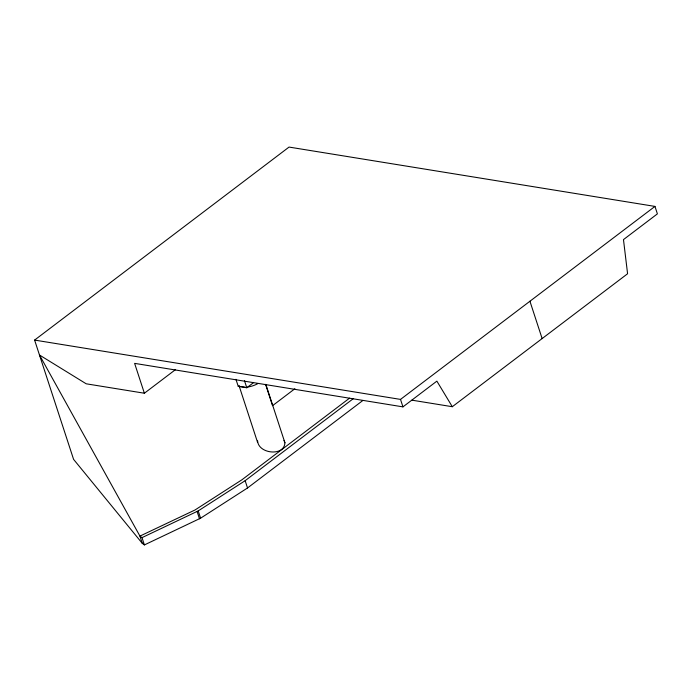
<?xml version="1.0" encoding="UTF-8"?>
<svg xmlns="http://www.w3.org/2000/svg" width="692" height="692" viewBox="0 0 692 692"><rect width="100%" height="100%" fill="white"/><g stroke="black" fill="none" stroke-linecap="round" stroke-linejoin="round"><path stroke-width="1.04" d="M265.815 384.311L284.931 442.802C284.152 456.815 258.177 453.71 257.623 440.856M362.729 400.59L247.528 487.972L200.585 518.196L144.394 544.924L142.31 543.384L73.586 459.367L34.6 340.083L289.048 147.076L654.961 206.406L657.4 213.871L623.475 239.605L627.583 273.755L452.3 406.714L411.861 400.158M142.31 543.384L139.931 536.101L39.479 355.013L86.206 383.8L144.377 393.229L175.353 369.736M235.937 379.311L238.247 386.37L239.268 385.6M238.247 386.37L246.785 387.754L253.609 382.581M294.878 388.74L272.544 405.676L265.676 384.666M349.555 398.151L241.966 479.764L195.023 509.978L139.931 536.101L142.007 537.632L144.394 544.924M142.007 537.632L198.206 510.904L245.15 480.689L353.474 398.523M34.6 340.083L400.512 399.405L654.961 206.406M144.377 393.229L134.62 363.369L402.952 406.87L436.877 381.136L452.3 406.714M247.805 386.984L248.229 386.94A13.001 5.493 -18.1 0 0 257.64 383.731M245.176 387.226L240.444 386.465M284.031 440.397L284.931 442.802M529.934 301.236L542.13 338.57M400.512 399.405L402.952 406.87M244.484 380.695L246.785 387.754M239.207 386.179L257.597 442.447M245.15 480.689L247.528 487.972M198.206 510.904L200.585 518.196M197.108 511.518L199.486 518.801"/></g></svg>
